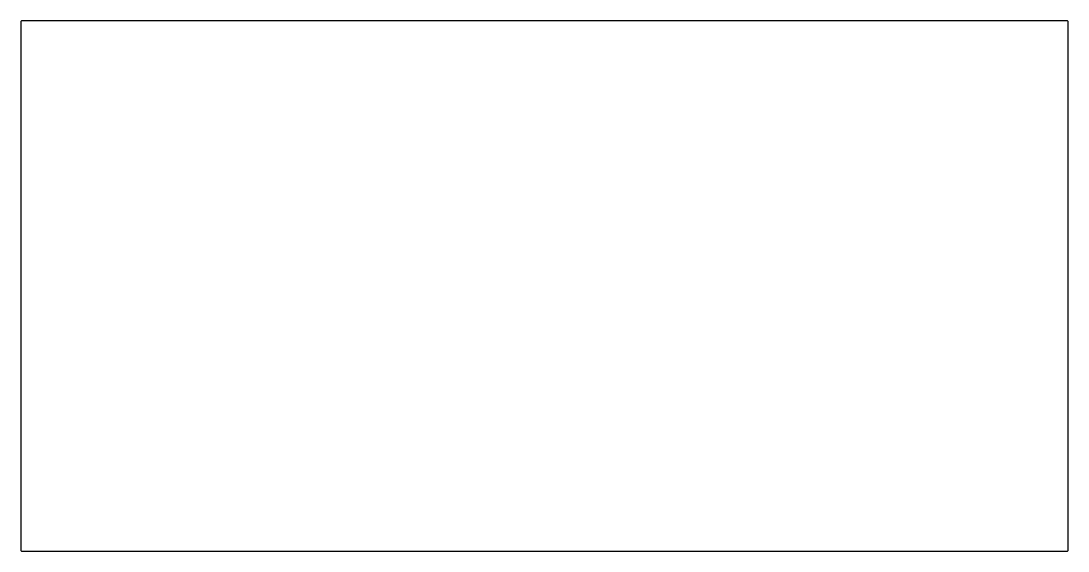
# Model space of a CAD drawing. Header units: metres. Extents: x 0 to 400, y 0 to 202.
import ezdxf

# ---------------------------------------------------------------- set-up
doc = ezdxf.new("R2010")
doc.units = ezdxf.units.M

msp = doc.modelspace()

# ---------------------------------------------------------------- linework, layer by layer
msp.add_lwpolyline([(400.026, -0.2504), (400.047, -0.2474), (400.069, -0.2414), (400.097, -0.2314), (400.119, -0.2214), (400.14, -0.2084), (400.158, -0.1954), (400.177, -0.1774), (400.195, -0.1584), (400.208, -0.1404), (400.221, -0.1194), (400.231, -0.0974), (400.241, -0.0694), (400.247, -0.0474), (400.25, -0.0264), (400.252, 0.0146), (400.252, 202.1856), (400.25, 202.2266), (400.247, 202.2476), (400.241, 202.2696), (400.231, 202.2976), (400.221, 202.3196), (400.208, 202.3406), (400.195, 202.3586), (400.177, 202.3776), (400.158, 202.3956), (400.14, 202.4086), (400.119, 202.4216), (400.097, 202.4316), (400.069, 202.4416), (400.047, 202.4476), (400.026, 202.4506), (399.985, 202.4526), (0.015, 202.4526), (-0.026, 202.4506), (-0.047, 202.4476), (-0.069, 202.4416), (-0.097, 202.4316), (-0.119, 202.4216), (-0.14, 202.4086), (-0.158, 202.3956), (-0.177, 202.3776), (-0.195, 202.3586), (-0.208, 202.3406), (-0.221, 202.3196), (-0.231, 202.2976), (-0.241, 202.2696), (-0.247, 202.2476), (-0.25, 202.2266), (-0.252, 202.1856), (-0.252, 0.0146), (-0.25, -0.0264), (-0.247, -0.0474), (-0.241, -0.0694), (-0.231, -0.0974), (-0.221, -0.1194), (-0.208, -0.1404), (-0.195, -0.1584), (-0.177, -0.1774), (-0.158, -0.1954), (-0.14, -0.2084), (-0.119, -0.2214), (-0.097, -0.2314), (-0.069, -0.2414), (-0.047, -0.2474), (-0.026, -0.2504), (0.015, -0.2524), (399.985, -0.2524), (400.026, -0.2504)], close=True)

doc.saveas('drawing.dxf')
